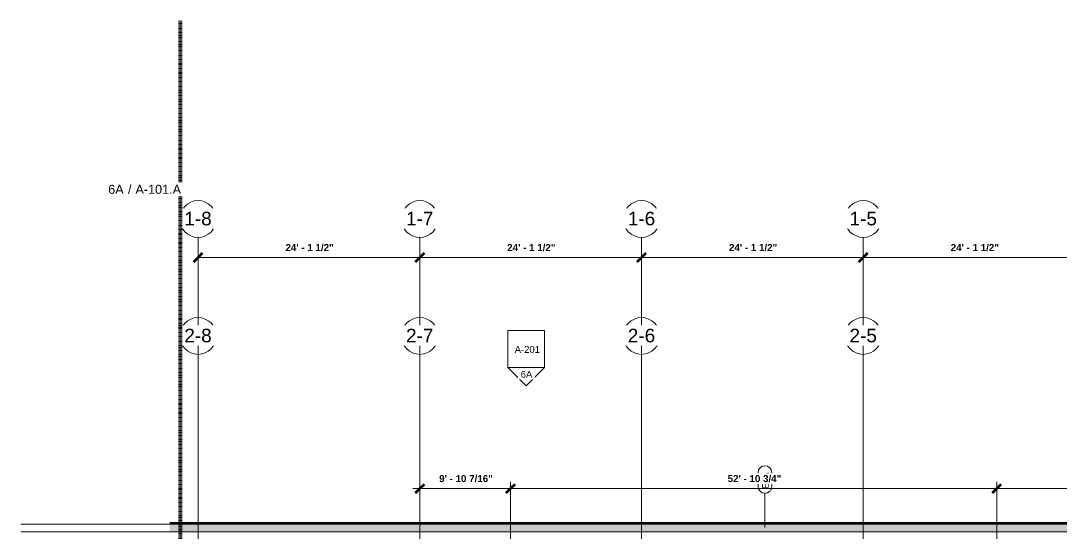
# Model space of a CAD drawing. Header units: inches. Extents: x 23906 to 26777, y -23220 to -20467.
# Drawn here: x 24013 to 25370, y -21135 to -20467 of the extents above; entities that cross this region are included whole.
import ezdxf

# ---------------------------------------------------------------- set-up
doc = ezdxf.new("R2010")
doc.units = ezdxf.units.IN
doc.header["$MEASUREMENT"] = 0
doc.linetypes.add('Dash', pattern=[0.25, 0.125, -0.125])
doc.linetypes.add('Grid Line 1_2_', pattern=[0.875, 0.5, -0.125, 0.125, -0.125])
for name, color, linetype, lineweight in [('A-ANNO-DIMS', 211, 'Continuous', 9), ('A-ANNO-DIMS-96', 211, 'Continuous', 9), ('A-ANNO-MATC', 214, 'Dash', 140), ('A-WALL', 113, 'Continuous', 20), ('A-WALL-IDEN', 211, 'Continuous', 9), ('A-WALL-PATT', 111, 'Continuous', 50), ('G-ANNO-SYMB', 111, 'Continuous', 9), ('S-GRID', 1, 'Continuous', 9), ('S-GRID-IDEN', 1, 'Continuous', 9)]:
    doc.layers.add(name, color=color, linetype=linetype, lineweight=lineweight)
doc.styles.add('Arial', font='arial.ttf', dxfattribs={"height": 17.703593})
doc.styles.add('Arial_1', font='arial.ttf', dxfattribs={"height": 8.851796})
doc.styles.add('Arial_2', font='arial.ttf', dxfattribs={"height": 0.122942})
doc.styles.add('Arial_3', font='arial.ttf', dxfattribs={"height": 11.802395})
doc.styles.add('Arial_B', font='arialbd.ttf', dxfattribs={"height": 9.132806})
doc.styles.add('Century Gothic_1', font='GOTHIC.TTF', dxfattribs={"width": 0.8, "height": 8.622671})
doc.dimstyles.new('OD_Dimension_-_1_16__Tol__1', dxfattribs={"dimscale": 12, "dimtxt": 9, "dimasz": 1, "dimexe": 0.75, "dimexo": 0.5, "dimgap": 0.5, "dimtad": 1, "dimdec": 4, "dimrnd": 0.0625, "dimzin": 1, "dimdsep": 46, "dimlunit": 4, "dimtxsty": 'Arial_B', "dimblk1": 'OBLIQUE', "dimblk2": 'OBLIQUE', "dimsah": 1, "dimcen": 0.09, "dimdle": 0.75, "dimazin": 0, "dimtfac": 1, "dimtdec": 4, "dimtix": 1, "dimtmove": 0, "dimatfit": 3, "dimfxl": 1, "dimtvp": 1, "dimtfill": 1, "dimfrac": 2, "dimtolj": 1, "dimtzin": 0, "dimlwd": 13, "dimlwe": 13, "dimarcsym": 2})

# ---------------------------------------------------------------- blocks, each defined once
blk = doc.blocks.new('Grid - Grid Head - Circle-14747-Enlarged First Floor Plan _East_')
at = {"layer": 'S-GRID-IDEN'}
blk.add_circle((0, 0), 0.25, dxfattribs=at)
blk = doc.blocks.new('Elevation - Detail Number-93309-Enlarged First Floor Plan _East_')
at = {"layer": 'G-ANNO-SYMB'}
for p, q in [((-0.25, -0.25), (-0.25, 0.25)), ((-0.25, 0.25), (0.25, 0.25)), ((0.25, 0.25), (0.25, -0.25)), ((0.25, -0.25), (-0.25, -0.25))]:
    blk.add_line(p, q, dxfattribs=at)
blk = doc.blocks.new('Elevation - Detail Number-93036-Enlarged First Floor Plan _East_')
at = {"layer": 'G-ANNO-SYMB'}
for p, q in [((0, 0.25), (-0.25, 0)), ((0.25, 0), (0, 0.25)), ((-0.25, 0), (0.25, 0))]:
    blk.add_line(p, q, dxfattribs=at)
blk = doc.blocks.new('DIMBLOCK4-Enlarged First Floor Plan _East_')
at = {"layer": 'A-ANNO-DIMS-96', "lineweight": 50}
for p, q in [((24243.9, -20776), (24237.9, -20782)), ((24243.9, -20776), (24249.9, -20770)), ((24533.4, -20776), (24527.4, -20782)), ((24533.4, -20776), (24539.4, -20770))]:
    blk.add_line(p, q, dxfattribs=at)
at = {"layer": 'A-ANNO-DIMS-96', "lineweight": 13}
for p, q in [((24243.9, -20773.5), (24243.9, -20785)), ((24243.9, -20776), (24243.9, -20773.5)), ((24243.9, -20776), (24533.4, -20776)), ((24533.4, -20773.5), (24533.4, -20785)), ((24533.4, -20776), (24533.4, -20773.5))]:
    blk.add_line(p, q, dxfattribs=at)
at = {"layer": 'A-ANNO-DIMS-96', "color": 0, "lineweight": 13, "insert": (24358.1, -20758.3), "char_height": 9.133, "width": 73.2, "attachment_point": 1, "line_spacing_factor": 0.938532, "style": 'Arial_B', "bg_fill": 3, "box_fill_scale": 1.25, "bg_fill_color": 0, "bg_fill_transparency": 0}
blk.add_mtext('24\' - 1 1/2"', dxfattribs=at)
blk = doc.blocks.new('_Oblique')
at = {"color": 0, "linetype": 'ByBlock', "lineweight": -2}
blk.add_line((-0.5, -0.5), (0.5, 0.5), dxfattribs=at)
blk = doc.blocks.new('DIMBLOCK5-Enlarged First Floor Plan _East_')
at = {"layer": 'A-ANNO-DIMS-96', "lineweight": 50}
for p, q in [((24533.4, -20776), (24527.4, -20782)), ((24533.4, -20776), (24539.4, -20770)), ((24822.9, -20776), (24816.9, -20782)), ((24822.9, -20776), (24828.9, -20770))]:
    blk.add_line(p, q, dxfattribs=at)
at = {"layer": 'A-ANNO-DIMS-96', "lineweight": 13}
for p, q in [((24533.4, -20773.5), (24533.4, -20785)), ((24533.4, -20776), (24533.4, -20773.5)), ((24533.4, -20776), (24822.9, -20776)), ((24822.9, -20773.5), (24822.9, -20785)), ((24822.9, -20776), (24822.9, -20773.5))]:
    blk.add_line(p, q, dxfattribs=at)
at = {"layer": 'A-ANNO-DIMS-96', "color": 0, "lineweight": 13, "insert": (24647.6, -20758.3), "char_height": 9.133, "width": 73.2, "attachment_point": 1, "line_spacing_factor": 0.938532, "style": 'Arial_B', "bg_fill": 3, "box_fill_scale": 1.25, "bg_fill_color": 0, "bg_fill_transparency": 0}
blk.add_mtext('24\' - 1 1/2"', dxfattribs=at)
blk = doc.blocks.new('DIMBLOCK6-Enlarged First Floor Plan _East_')
at = {"layer": 'A-ANNO-DIMS-96', "lineweight": 50}
for p, q in [((24822.9, -20776), (24816.9, -20782)), ((24822.9, -20776), (24828.9, -20770)), ((25112.4, -20776), (25106.4, -20782)), ((25112.4, -20776), (25118.4, -20770))]:
    blk.add_line(p, q, dxfattribs=at)
at = {"layer": 'A-ANNO-DIMS-96', "lineweight": 13}
for p, q in [((24822.9, -20773.5), (24822.9, -20785)), ((24822.9, -20776), (24822.9, -20773.5)), ((24822.9, -20776), (25112.4, -20776)), ((25112.4, -20773.5), (25112.4, -20785)), ((25112.4, -20776), (25112.4, -20773.5))]:
    blk.add_line(p, q, dxfattribs=at)
at = {"layer": 'A-ANNO-DIMS-96', "color": 0, "lineweight": 13, "insert": (24937.1, -20758.3), "char_height": 9.133, "width": 73.2, "attachment_point": 1, "line_spacing_factor": 0.938532, "style": 'Arial_B', "bg_fill": 3, "box_fill_scale": 1.25, "bg_fill_color": 0, "bg_fill_transparency": 0}
blk.add_mtext('24\' - 1 1/2"', dxfattribs=at)
blk = doc.blocks.new('DIMBLOCK7-Enlarged First Floor Plan _East_')
at = {"layer": 'A-ANNO-DIMS-96', "lineweight": 50}
for p, q in [((25112.4, -20776), (25106.4, -20782)), ((25112.4, -20776), (25118.4, -20770)), ((25401.9, -20776), (25395.9, -20782)), ((25401.9, -20776), (25407.9, -20770))]:
    blk.add_line(p, q, dxfattribs=at)
at = {"layer": 'A-ANNO-DIMS-96', "lineweight": 13}
for p, q in [((25112.4, -20773.5), (25112.4, -20785)), ((25112.4, -20776), (25112.4, -20773.5)), ((25112.4, -20776), (25401.9, -20776)), ((25401.9, -20773.5), (25401.9, -20785)), ((25401.9, -20776), (25401.9, -20773.5))]:
    blk.add_line(p, q, dxfattribs=at)
at = {"layer": 'A-ANNO-DIMS-96', "color": 0, "lineweight": 13, "insert": (25226.6, -20758.3), "char_height": 9.133, "width": 73.2, "attachment_point": 1, "line_spacing_factor": 0.938532, "style": 'Arial_B', "bg_fill": 3, "box_fill_scale": 1.25, "bg_fill_color": 0, "bg_fill_transparency": 0}
blk.add_mtext('24\' - 1 1/2"', dxfattribs=at)
blk = doc.blocks.new('View Reference - View Reference-80209-Enlarged First Floor Plan _East_')
at = {"layer": 'G-ANNO-SYMB', "insert": (0.003, 0.066), "char_height": 0.123, "width": 0.057, "attachment_point": 2, "line_spacing_factor": 0.938532, "style": 'Arial_2', "bg_fill": 3, "box_fill_scale": 1.25, "bg_fill_color": 0, "bg_fill_transparency": 0}
blk.add_mtext('/', dxfattribs=at)
blk = doc.blocks.new('Wall Tag - 1_4_-1369832-Enlarged First Floor Plan _East_')
at = {"layer": 'A-WALL-IDEN', "color": 153}
for p, q in [((-0.082, 0.097), (0.105, 0.097)), ((0.105, 0.097), (-0.082, 0.097)), ((-0.082, -0.091), (0.105, -0.091)), ((-0.082, -0.091), (0.105, -0.091))]:
    blk.add_line(p, q, dxfattribs=at)
for centre, start, end in [((-0.082, 0.003), 90, 270), ((-0.082, 0.003), 90, 270), ((0.105, 0.003), 270, 90), ((0.105, 0.003), 270, 90)]:
    blk.add_arc(centre, 0.0937, start, end, dxfattribs=at)
blk = doc.blocks.new('DIMBLOCK62-Enlarged First Floor Plan _East_')
at = {"layer": 'A-ANNO-DIMS-96', "lineweight": 50}
for p, q in [((24533.4, -21077.8), (24539.4, -21071.8)), ((24651.8, -21077.8), (24657.8, -21071.8)), ((24533.4, -21077.8), (24527.4, -21083.8)), ((24651.8, -21077.8), (24645.8, -21083.8))]:
    blk.add_line(p, q, dxfattribs=at)
at = {"layer": 'A-ANNO-DIMS-96', "lineweight": 13}
for p, q in [((24651.8, -21200.3), (24651.8, -21068.8)), ((24524.4, -21077.8), (24651.8, -21077.8)), ((24533.4, -21075.3), (24533.4, -21086.8)), ((24533.4, -21077.8), (24533.4, -21075.3)), ((24651.8, -21077.8), (24651.8, -21200.3))]:
    blk.add_line(p, q, dxfattribs=at)
at = {"layer": 'A-ANNO-DIMS-96', "color": 0, "lineweight": 13, "insert": (24558.7, -21060.1), "char_height": 9.133, "width": 81.429, "attachment_point": 1, "line_spacing_factor": 0.938532, "style": 'Arial_B', "bg_fill": 3, "box_fill_scale": 1.25, "bg_fill_color": 0, "bg_fill_transparency": 0}
blk.add_mtext('9\' - 10 7/16"', dxfattribs=at)
blk = doc.blocks.new('DIMBLOCK63-Enlarged First Floor Plan _East_')
at = {"layer": 'A-ANNO-DIMS-96', "lineweight": 13}
for p, q in [((24651.8, -21200.3), (24651.8, -21068.8)), ((25286.6, -21200.3), (25286.6, -21068.8)), ((24651.8, -21077.8), (25286.6, -21077.8)), ((24651.8, -21077.8), (24651.8, -21200.3)), ((25286.6, -21077.8), (25286.6, -21200.3))]:
    blk.add_line(p, q, dxfattribs=at)
at = {"layer": 'A-ANNO-DIMS-96', "lineweight": 50}
for p, q in [((24651.8, -21077.8), (24657.8, -21071.8)), ((25286.6, -21077.8), (25292.6, -21071.8)), ((24651.8, -21077.8), (24645.8, -21083.8)), ((25286.6, -21077.8), (25280.6, -21083.8))]:
    blk.add_line(p, q, dxfattribs=at)
at = {"layer": 'A-ANNO-DIMS-96', "color": 0, "lineweight": 13, "insert": (24935.3, -21060.1), "char_height": 9.133, "width": 81.429, "attachment_point": 1, "line_spacing_factor": 0.938532, "style": 'Arial_B', "bg_fill": 3, "box_fill_scale": 1.25, "bg_fill_color": 0, "bg_fill_transparency": 0}
blk.add_mtext('52\' - 10 3/4"', dxfattribs=at)
blk = doc.blocks.new('DIMBLOCK64-Enlarged First Floor Plan _East_')
at = {"layer": 'A-ANNO-DIMS-96', "lineweight": 13}
for p, q in [((25286.6, -21200.3), (25286.6, -21068.8)), ((25921.4, -21200.3), (25921.4, -21068.8)), ((25286.6, -21077.8), (25921.4, -21077.8)), ((25286.6, -21077.8), (25286.6, -21200.3)), ((25921.4, -21077.8), (25921.4, -21200.3))]:
    blk.add_line(p, q, dxfattribs=at)
at = {"layer": 'A-ANNO-DIMS-96', "lineweight": 50}
for p, q in [((25286.6, -21077.8), (25292.6, -21071.8)), ((25921.4, -21077.8), (25927.4, -21071.8)), ((25286.6, -21077.8), (25280.6, -21083.8)), ((25921.4, -21077.8), (25915.4, -21083.8))]:
    blk.add_line(p, q, dxfattribs=at)
at = {"layer": 'A-ANNO-DIMS-96', "color": 0, "lineweight": 13, "insert": (25570.1, -21060.1), "char_height": 9.133, "width": 81.429, "attachment_point": 1, "line_spacing_factor": 0.938532, "style": 'Arial_B', "bg_fill": 3, "box_fill_scale": 1.25, "bg_fill_color": 0, "bg_fill_transparency": 0}
blk.add_mtext('52\' - 10 3/4"', dxfattribs=at)

msp = doc.modelspace()

# ---------------------------------------------------------------- hatches: boundary and pattern name
at = {"layer": 'A-WALL-PATT', "lineweight": 9}
h = msp.add_hatch(dxfattribs=at)
h.set_pattern_fill('FP1_11', color=8, style=0, pattern_type=2)
h.set_pattern_definition([(0, (0, 0), (0, 12), []), (90, (0, 0), (-12, 7e-16), [])])
h.paths.add_polyline_path([(25981.01523, -21124.30281), (25981.01523, -21123.30281), (25968.76523, -21123.30281), (25968.76523, -21124.30281), (25980.26523, -21124.30281)], flags=0)
h.paths.add_polyline_path([(24476.70348, -21124.30281), (25932.76523, -21124.30281), (25932.76523, -21123.30281), (24207.10448, -21123.30281), (24207.10448, -21124.30281)], flags=0)
h = msp.add_hatch(dxfattribs=at)
h.set_pattern_fill('FP1_9', color=8, style=0, pattern_type=2)
h.set_pattern_definition([(161.57, (0.48, 0.48), (-3.839953776, -1.544e-05), [0, -27.322, 3.034, 0]), (18.43, (-0.48, 0.48), (-3.839953776, 1.544e-05), [0, -27.322, 3.034, 0]), (108.43, (0.48, 0.48), (1.919622, -9.60052459), [9.106, -21.25]), (71.57, (-0.48, 0.48), (1.919622, 9.60052459), [9.106, -21.25])])
h.paths.add_polyline_path([(24881.10198, -21134.30281), (25932.01523, -21134.30281), (25932.01523, -21128.42781), (25932.76523, -21128.42781), (25932.76523, -21124.30281), (24207.10448, -21124.30281), (24207.10448, -21134.30281), (24813.70223, -21134.30281)], flags=0)
h.paths.add_polyline_path([(25980.26523, -21134.30281), (25980.26523, -21124.30281), (25968.76523, -21124.30281), (25968.76523, -21128.42781), (25969.51523, -21128.42781), (25969.51523, -21134.30281)], flags=0)

# ---------------------------------------------------------------- linework, layer by layer
at = {"layer": 'A-WALL', "color": 7}
for p, q in [((25932.76523, -21121.80281), (24207.10448, -21121.80281)), ((25932.76523, -21123.30281), (24207.10448, -21123.30281)), ((25932.76523, -21124.30281), (24207.10448, -21124.30281)), ((24207.10448, -21134.30281), (25932.01523, -21134.30281))]:
    msp.add_line(p, q, dxfattribs=at)
at = {"layer": 'A-WALL-IDEN', "color": 153}
msp.add_line((24984.06896, -21128.42781), (24984.06896, -21083.82313), dxfattribs=at)
at = {"layer": 'S-GRID', "linetype": 'Grid Line 1_2_'}
for p, q in [((24243.89023, -23114.51771), (24243.89023, -20749.66023)), ((24533.39023, -23114.51771), (24533.39023, -20749.66023)), ((24822.89023, -23114.51771), (24822.89023, -20749.66023)), ((25112.39023, -23114.51771), (25112.39023, -20749.66023)), ((24243.89023, -23171.65854), (24243.89023, -20902.42781)), ((24533.39023, -23171.65854), (24533.39023, -20902.42781)), ((24822.89023, -23171.65854), (24822.89023, -20902.42781)), ((25112.39023, -23171.65854), (25112.39023, -20902.42781)), ((26661.53565, -21124.30281), (24012.51838, -21124.30281)), ((26709.53565, -21134.30281), (24012.51838, -21134.30281))]:
    msp.add_line(p, q, dxfattribs=at)

# ---------------------------------------------------------------- block references
at = {"layer": 'A-WALL-IDEN', "color": 153, "xscale": 95.99999999999994, "yscale": 95.99999999999994, "zscale": 95.99999999999994, "rotation": 89.99999999999991}
msp.add_blockref('Wall Tag - 1_4_-1369832-Enlarged First Floor Plan _East_', (24984.36267, -21066.92781), dxfattribs=at)
at = {"layer": 'G-ANNO-SYMB', "xscale": 95.99999999999994, "yscale": 95.99999999999994, "zscale": 95.99999999999994}
for name, p in [('View Reference - View Reference-80209-Enlarged First Floor Plan _East_', (24154.50849, -20687.32941)), ('Elevation - Detail Number-93309-Enlarged First Floor Plan _East_', (24672.2257, -20895.39794))]:
    msp.add_blockref(name, p, dxfattribs=at)
at = {"layer": 'G-ANNO-SYMB', "extrusion": (0, 0, -1), "xscale": 95.99999999999994, "yscale": 95.99999999999994, "zscale": 95.99999999999994, "rotation": 180}
msp.add_blockref('Elevation - Detail Number-93036-Enlarged First Floor Plan _East_', (-24672.2257, -20919.39794), dxfattribs=at)
at = {"layer": 'S-GRID-IDEN', "xscale": 95.99999999999994, "yscale": 95.99999999999994, "zscale": 95.99999999999994}
for p in [(24243.89023, -20725.66023), (24533.39023, -20725.66023), (24822.89023, -20725.66023), (25112.39023, -20725.66023), (24243.89023, -20878.42781), (24533.39023, -20878.42781), (24822.89023, -20878.42781), (25112.39023, -20878.42781)]:
    msp.add_blockref('Grid - Grid Head - Circle-14747-Enlarged First Floor Plan _East_', p, dxfattribs=at)

# ---------------------------------------------------------------- next in the draw order: texts
at = {"layer": 'A-WALL-IDEN', "insert": (24980.42834, -21066.95667), "char_height": 8.622671, "width": 23.76, "attachment_point": 2, "rotation": 90, "line_spacing_factor": 0.984117, "style": 'Century Gothic_1', "bg_fill": 3, "box_fill_scale": 1.25, "bg_fill_color": 0, "bg_fill_transparency": 0}
msp.add_mtext('E2.A', dxfattribs=at)
at = {"layer": 'G-ANNO-SYMB', "line_spacing_factor": 0.938532, "bg_fill": 3, "box_fill_scale": 1.25, "bg_fill_color": 0, "bg_fill_transparency": 0}
for s, insert, char_height, width, attachment_point, style in [('6A', (24146.83017, -20680.97201), 11.802395, 24.048, 3, 'Arial_3'), ('A-201', (24673.82327, -20891.58451), 8.851796, 39.312, 2, 'Arial_1'), ('6A', (24672.74369, -20924.0865), 8.851796, 18.036, 2, 'Arial_1')]:
    msp.add_mtext(s, dxfattribs=dict(at, insert=insert, char_height=char_height, width=width, attachment_point=attachment_point, style=style))
at = {"layer": 'S-GRID-IDEN', "char_height": 17.703593, "width": 42.552, "attachment_point": 2, "line_spacing_factor": 0.938532, "style": 'Arial', "bg_fill": 3, "box_fill_scale": 1.25, "bg_fill_color": 0, "bg_fill_transparency": 0}
for s, insert in [('1-8', (24243.88561, -20716.22336)), ('1-7', (24533.38561, -20716.22336)), ('1-6', (24822.88561, -20716.22336)), ('1-5', (25112.38561, -20716.22336)), ('2-8', (24243.88561, -20868.99094)), ('2-7', (24533.38561, -20868.99094)), ('2-6', (24822.88561, -20868.99094)), ('2-5', (25112.38561, -20868.99094))]:
    msp.add_mtext(s, dxfattribs=dict(at, insert=insert))

# ---------------------------------------------------------------- next in the draw order: dimensions: what is measured, and where the dimension line sits
at = {"layer": 'A-ANNO-DIMS', "lineweight": 13}
for base, p1, p2, override, picture, middle in [((24533.39023, -20776.031), (24243.89023, -20767.54572), (24533.39023, -20767.54572), {"dimpost": '<>', "dimfxl": 289.5}, 'DIMBLOCK4-Enlarged First Floor Plan _East_', (24388.64023, -20765.30885)), ((24651.8331, -21077.80459), (24533.39023, -21069.31931), (24651.8331, -21206.30281), {"dimpost": '<>', "dimfxl": 181.088913}, 'DIMBLOCK62-Enlarged First Floor Plan _East_', (24592.61166, -21067.07933))]:
    dim = msp.add_linear_dim(base=base, p1=p1, p2=p2, dimstyle='OD_Dimension_-_1_16__Tol__1', override=override, dxfattribs=at)
    dim.commit()
    dim.dimension.update_dxf_attribs({"geometry": picture, "text_midpoint": middle})

# ---------------------------------------------------------------- next in the draw order: linework, layer by layer
at = {"layer": 'A-ANNO-MATC', "color": 163}
msp.add_line((24220.4473, -20466.80665), (24220.4473, -23129.8711), dxfattribs=at)

# ---------------------------------------------------------------- next in the draw order: dimensions: what is measured, and where the dimension line sits
at = {"layer": 'A-ANNO-DIMS', "lineweight": 13}
for base, p1, p2, override, picture, middle in [((24822.89023, -20776.031), (24533.39023, -20767.54572), (24822.89023, -20767.54572), {"dimpost": '<>', "dimfxl": 289.5}, 'DIMBLOCK5-Enlarged First Floor Plan _East_', (24678.14023, -20765.30885)), ((25286.61166, -21077.80459), (24651.8331, -21206.30281), (25286.61166, -21206.30281), {"dimpost": '<>', "dimfxl": 634.778564}, 'DIMBLOCK63-Enlarged First Floor Plan _East_', (24969.22238, -21067.08244))]:
    dim = msp.add_linear_dim(base=base, p1=p1, p2=p2, dimstyle='OD_Dimension_-_1_16__Tol__1', override=override, dxfattribs=at)
    dim.commit()
    dim.dimension.update_dxf_attribs({"geometry": picture, "text_midpoint": middle})

# ---------------------------------------------------------------- next in the draw order: texts
at = {"layer": 'G-ANNO-SYMB', "insert": (24162.18855, -20680.97348), "char_height": 11.802395, "width": 70.992, "attachment_point": 1, "line_spacing_factor": 0.938532, "style": 'Arial_3', "bg_fill": 3, "box_fill_scale": 1.25, "bg_fill_color": 0, "bg_fill_transparency": 0}
msp.add_mtext('A-101.A', dxfattribs=at)

# ---------------------------------------------------------------- next in the draw order: dimensions: what is measured, and where the dimension line sits
at = {"layer": 'A-ANNO-DIMS', "lineweight": 13}
for base, p1, p2, override, picture, middle in [((25112.39023, -20776.031), (24822.89023, -20767.54572), (25112.39023, -20767.54572), {"dimpost": '<>', "dimfxl": 289.5}, 'DIMBLOCK6-Enlarged First Floor Plan _East_', (24967.64023, -20765.30885)), ((25921.39023, -21077.80459), (25286.61166, -21206.30281), (25921.39023, -21206.30281), {"dimpost": '<>', "dimfxl": 634.778564}, 'DIMBLOCK64-Enlarged First Floor Plan _East_', (25604.00094, -21067.08244))]:
    dim = msp.add_linear_dim(base=base, p1=p1, p2=p2, dimstyle='OD_Dimension_-_1_16__Tol__1', override=override, dxfattribs=at)
    dim.commit()
    dim.dimension.update_dxf_attribs({"geometry": picture, "text_midpoint": middle})

# ---------------------------------------------------------------- next in the draw order: dimensions: what is measured, and where the dimension line sits
dim = msp.add_linear_dim(base=(25401.89023, -20776.031), p1=(25112.39023, -20767.54572), p2=(25401.89023, -20767.54572), dimstyle='OD_Dimension_-_1_16__Tol__1', override={"dimpost": '<>', "dimfxl": 289.5}, dxfattribs=at)
dim.commit()
dim.dimension.update_dxf_attribs({"geometry": 'DIMBLOCK7-Enlarged First Floor Plan _East_', "text_midpoint": (25257.14023, -20765.30885)})

doc.saveas('drawing.dxf')
